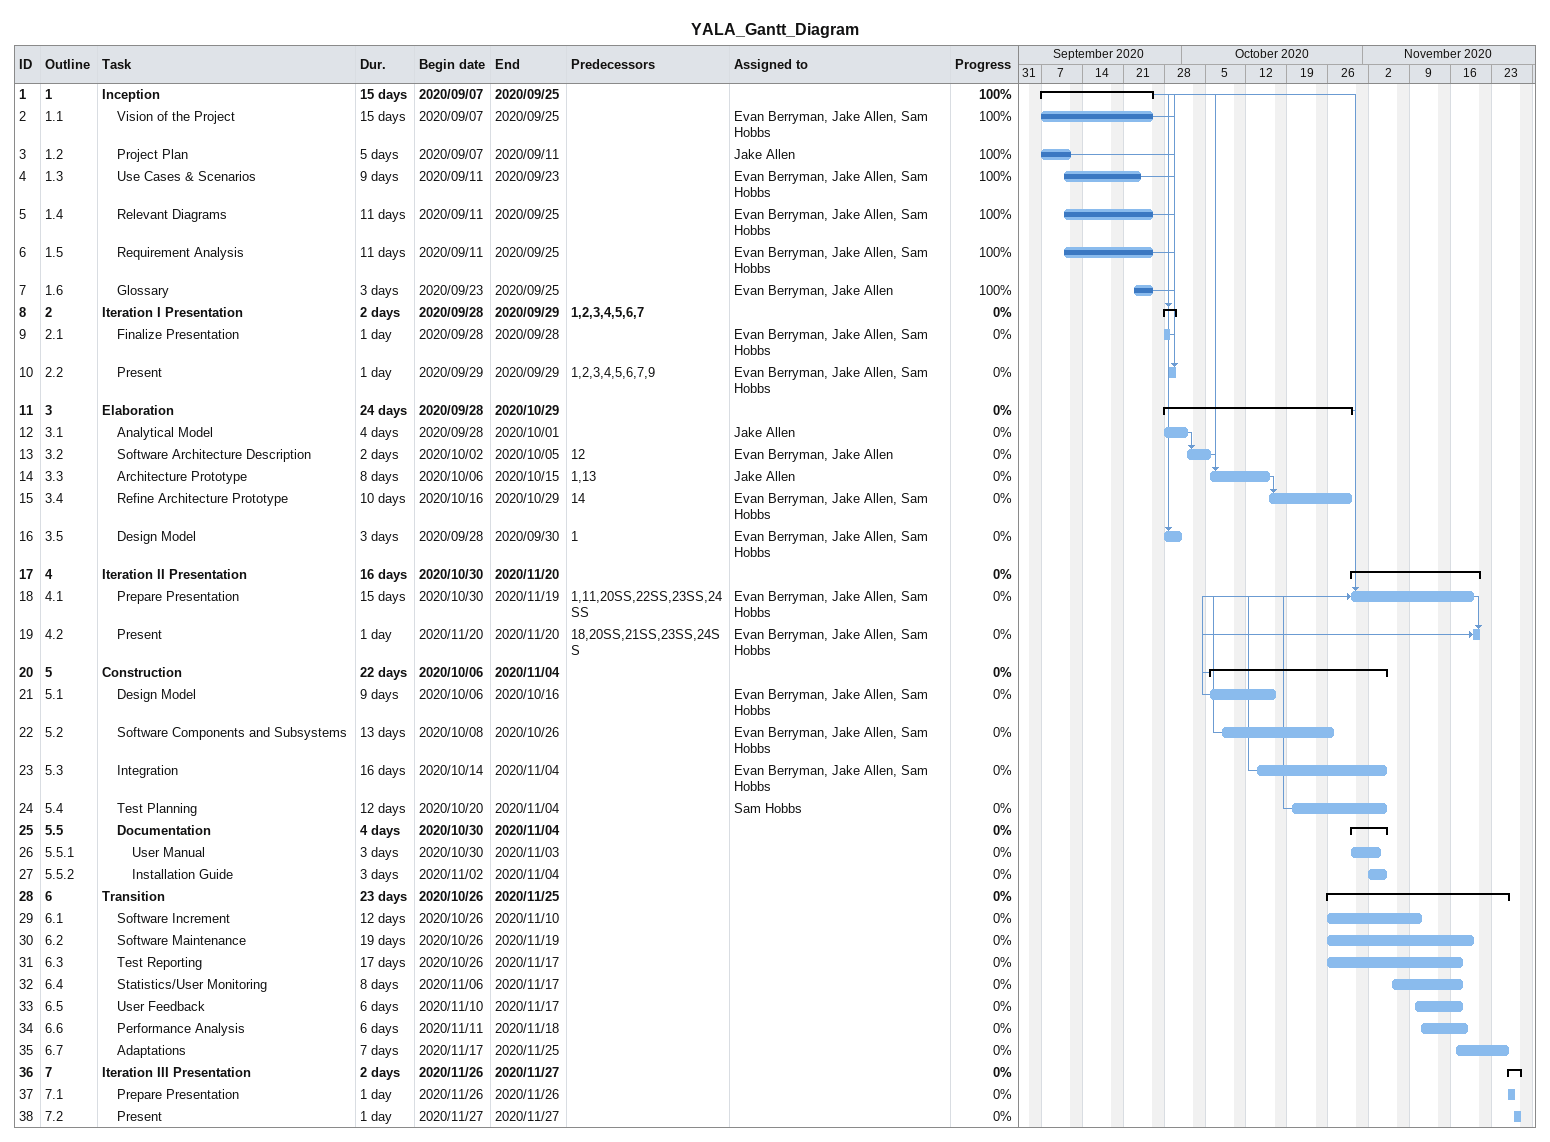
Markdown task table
YALA_Gantt_Diagram

| ID | WBS | Task | Duration | Start | Finish | Predecessors | Resources | % complete |
|---|---|---|---|---|---|---|---|---|
| 1 | 1 | **Inception** | 15d | 2020-09-07 | 2020-09-25 |  |  | 100 |
| 2 | 1.1 | Vision of the Project | 15d | 2020-09-07 | 2020-09-25 |  | Evan Berryman, Jake Allen, Sam Hobbs | 100 |
| 3 | 1.2 | Project Plan | 5d | 2020-09-07 | 2020-09-11 |  | Jake Allen | 100 |
| 4 | 1.3 | Use Cases & Scenarios | 9d | 2020-09-11 | 2020-09-23 |  | Evan Berryman, Jake Allen, Sam Hobbs | 100 |
| 5 | 1.4 | Relevant Diagrams | 11d | 2020-09-11 | 2020-09-25 |  | Evan Berryman, Jake Allen, Sam Hobbs | 100 |
| 6 | 1.5 | Requirement Analysis | 11d | 2020-09-11 | 2020-09-25 |  | Evan Berryman, Jake Allen, Sam Hobbs | 100 |
| 7 | 1.6 | Glossary | 3d | 2020-09-23 | 2020-09-25 |  | Evan Berryman, Jake Allen | 100 |
| 8 | 2 | **Iteration I Presentation** | 2d | 2020-09-28 | 2020-09-29 | 1, 2, 3, 4, 5, 6, 7 |  | 0 |
| 9 | 2.1 | Finalize Presentation | 1d | 2020-09-28 | 2020-09-28 |  | Evan Berryman, Jake Allen, Sam Hobbs | 0 |
| 10 | 2.2 | Present | 1d | 2020-09-29 | 2020-09-29 | 1, 2, 3, 4, 5, 6, 7, 9 | Evan Berryman, Jake Allen, Sam Hobbs | 0 |
| 11 | 3 | **Elaboration** | 24d | 2020-09-28 | 2020-10-29 |  |  | 0 |
| 12 | 3.1 | Analytical Model | 4d | 2020-09-28 | 2020-10-01 |  | Jake Allen | 0 |
| 13 | 3.2 | Software Architecture Description | 2d | 2020-10-02 | 2020-10-05 | 12 | Evan Berryman, Jake Allen | 0 |
| 14 | 3.3 | Architecture Prototype | 8d | 2020-10-06 | 2020-10-15 | 1, 13 | Jake Allen | 0 |
| 15 | 3.4 | Refine Architecture Prototype | 10d | 2020-10-16 | 2020-10-29 | 14 | Evan Berryman, Jake Allen, Sam Hobbs | 0 |
| 16 | 3.5 | Design Model | 3d | 2020-09-28 | 2020-09-30 | 1 | Evan Berryman, Jake Allen, Sam Hobbs | 0 |
| 17 | 4 | **Iteration II Presentation** | 16d | 2020-10-30 | 2020-11-20 |  |  | 0 |
| 18 | 4.1 | Prepare Presentation | 15d | 2020-10-30 | 2020-11-19 | 1, 11, 20SS, 22SS, 23SS, 24SS | Evan Berryman, Jake Allen, Sam Hobbs | 0 |
| 19 | 4.2 | Present | 1d | 2020-11-20 | 2020-11-20 | 18, 20SS, 21SS, 23SS, 24SS | Evan Berryman, Jake Allen, Sam Hobbs | 0 |
| 20 | 5 | **Construction** | 22d | 2020-10-06 | 2020-11-04 |  |  | 0 |
| 21 | 5.1 | Design Model | 9d | 2020-10-06 | 2020-10-16 |  | Evan Berryman, Jake Allen, Sam Hobbs | 0 |
| 22 | 5.2 | Software Components and Subsystems | 13d | 2020-10-08 | 2020-10-26 |  | Evan Berryman, Jake Allen, Sam Hobbs | 0 |
| 23 | 5.3 | Integration | 16d | 2020-10-14 | 2020-11-04 |  | Evan Berryman, Jake Allen, Sam Hobbs | 0 |
| 24 | 5.4 | Test Planning | 12d | 2020-10-20 | 2020-11-04 |  | Sam Hobbs | 0 |
| 25 | 5.5 | **Documentation** | 4d | 2020-10-30 | 2020-11-04 |  |  | 0 |
| 26 | 5.5.1 | User Manual | 3d | 2020-10-30 | 2020-11-03 |  |  | 0 |
| 27 | 5.5.2 | Installation Guide | 3d | 2020-11-02 | 2020-11-04 |  |  | 0 |
| 28 | 6 | **Transition** | 23d | 2020-10-26 | 2020-11-25 |  |  | 0 |
| 29 | 6.1 | Software Increment | 12d | 2020-10-26 | 2020-11-10 |  |  | 0 |
| 30 | 6.2 | Software Maintenance | 19d | 2020-10-26 | 2020-11-19 |  |  | 0 |
| 31 | 6.3 | Test Reporting | 17d | 2020-10-26 | 2020-11-17 |  |  | 0 |
| 32 | 6.4 | Statistics/User Monitoring | 8d | 2020-11-06 | 2020-11-17 |  |  | 0 |
| 33 | 6.5 | User Feedback | 6d | 2020-11-10 | 2020-11-17 |  |  | 0 |
| 34 | 6.6 | Performance Analysis | 6d | 2020-11-11 | 2020-11-18 |  |  | 0 |
| 35 | 6.7 | Adaptations | 7d | 2020-11-17 | 2020-11-25 |  |  | 0 |
| 36 | 7 | **Iteration III Presentation** | 2d | 2020-11-26 | 2020-11-27 |  |  | 0 |
| 37 | 7.1 | Prepare Presentation | 1d | 2020-11-26 | 2020-11-26 |  |  | 0 |
| 38 | 7.2 | Present | 1d | 2020-11-27 | 2020-11-27 |  |  | 0 |
